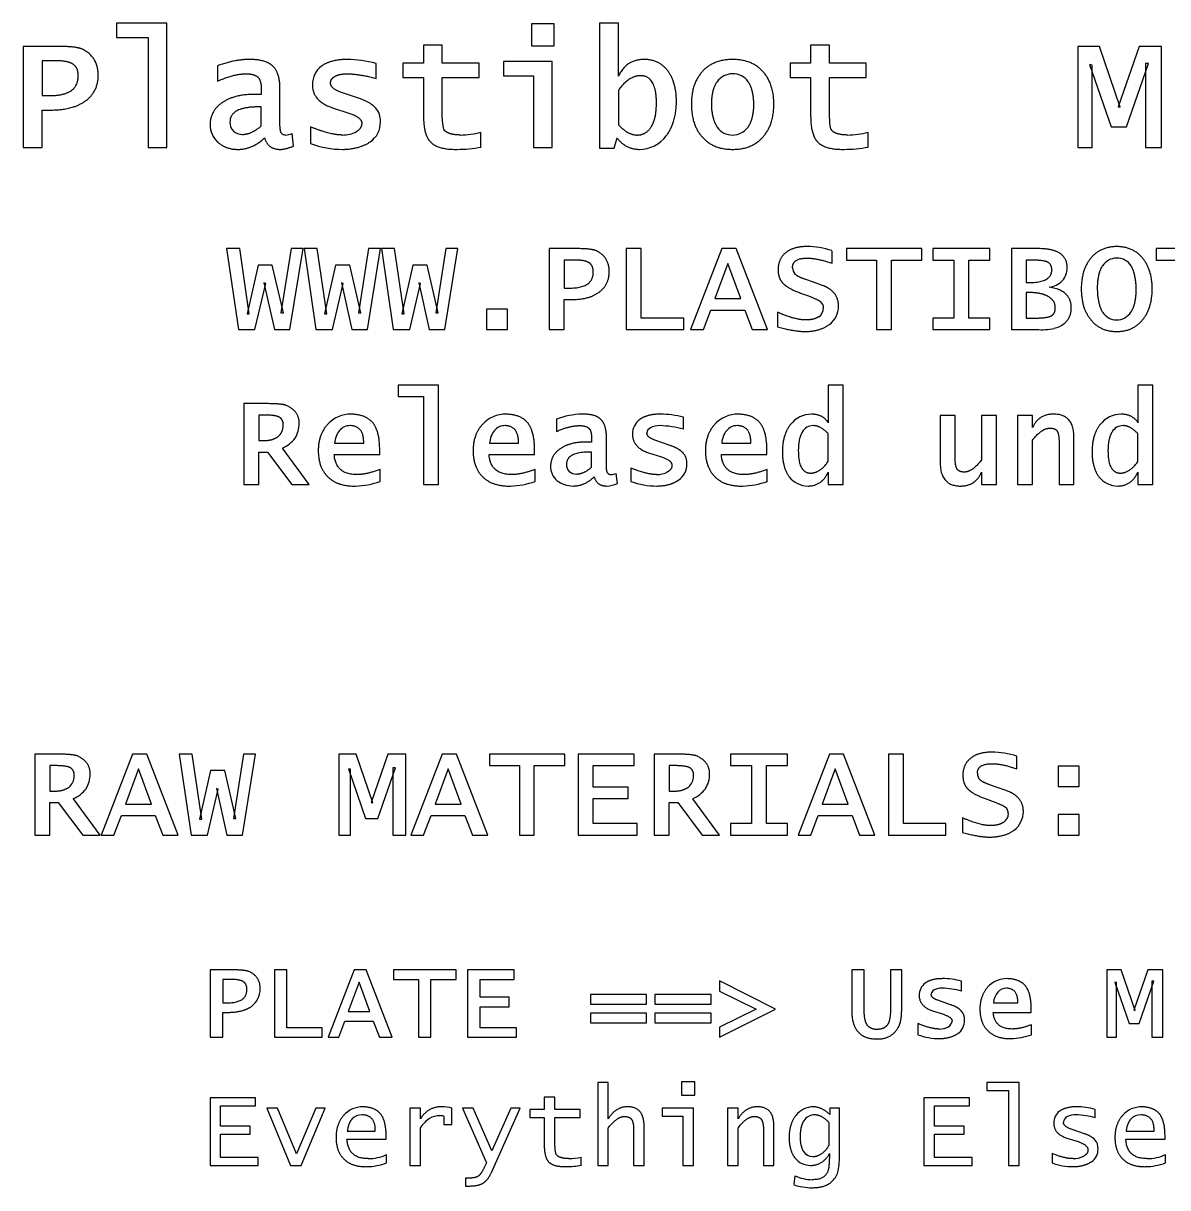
# Model space of a CAD drawing. Extents: x 49 to 1952, y 75 to 1350.
# Drawn here: x 1117 to 1286.7, y 1143.7 to 1316.4 of the extents above; entities that cross this region are included whole.
import ezdxf

# ---------------------------------------------------------------- set-up
doc = ezdxf.new("R2010")
doc.units = 0
doc.header["$MEASUREMENT"] = 0
doc.layers.add('INSTRUCTIONS', color=98, linetype='Continuous')

msp = doc.modelspace()

# ---------------------------------------------------------------- linework, layer by layer
at = {"layer": 'INSTRUCTIONS'}
for p, q in [((1138.3, 1316.43), (1130.8, 1316.43)), ((1130.8, 1316.43), (1130.8, 1314.3)), ((1138.3, 1298), (1138.3, 1316.43)), ((1195.7, 1316.33), (1192.37, 1316.33)), ((1192.37, 1316.33), (1192.37, 1313.09)), ((1195.7, 1313.09), (1195.7, 1316.33)), ((1205.24, 1316.43), (1202.46, 1316.43)), ((1202.46, 1316.43), (1202.46, 1297.91)), ((1205.24, 1308.56), (1205.24, 1316.43)), ((1122.02, 1313), (1117, 1313)), ((1117, 1313), (1117, 1298)), ((1130.8, 1314.3), (1135.52, 1314.3)), ((1135.52, 1314.3), (1135.52, 1298)), ((1179.13, 1313.19), (1176.35, 1313.19)), ((1176.35, 1313.19), (1176.35, 1310.5)), ((1179.13, 1310.5), (1179.13, 1313.19)), ((1192.37, 1313.09), (1195.7, 1313.09)), ((1236.54, 1313.19), (1233.76, 1313.19)), ((1233.76, 1313.19), (1233.76, 1310.5)), ((1236.54, 1310.5), (1236.54, 1313.19)), ((1276.58, 1313), (1273.39, 1313)), ((1273.39, 1313), (1273.39, 1298)), ((1279.68, 1303.98), (1276.58, 1313)), ((1282.48, 1313), (1279.35, 1304.04)), ((1285.8, 1313), (1282.48, 1313)), ((1285.8, 1298), (1285.8, 1313)), ((1121.72, 1310.87), (1119.78, 1310.87)), ((1119.78, 1310.87), (1119.78, 1305.69)), ((1145.8, 1310.13), (1145.8, 1307.84)), ((1169.31, 1308.26), (1169.31, 1310.47)), ((1176.35, 1310.5), (1173.3, 1310.5)), ((1173.3, 1310.5), (1173.3, 1308.37)), ((1184.59, 1310.5), (1179.13, 1310.5)), ((1184.59, 1308.37), (1184.59, 1310.5)), ((1195.43, 1310.78), (1188.2, 1310.78)), ((1188.2, 1310.78), (1188.2, 1308.65)), ((1195.43, 1298), (1195.43, 1310.78)), ((1233.76, 1310.5), (1230.7, 1310.5)), ((1230.7, 1310.5), (1230.7, 1308.37)), ((1242, 1310.5), (1236.54, 1310.5)), ((1242, 1308.37), (1242, 1310.5)), ((1275.52, 1310.21), (1275.13, 1310.3)), ((1275.13, 1310.3), (1278.31, 1301.06)), ((1275.52, 1298), (1275.52, 1310.21)), ((1280.58, 1301.06), (1283.84, 1310.47)), ((1283.84, 1310.47), (1283.39, 1310.47)), ((1283.39, 1310.47), (1283.39, 1298)), ((1173.3, 1308.37), (1176.35, 1308.37)), ((1176.35, 1308.37), (1176.35, 1302.7)), ((1179.13, 1302.33), (1179.13, 1308.37)), ((1179.13, 1308.37), (1184.59, 1308.37)), ((1188.2, 1308.65), (1192.65, 1308.65)), ((1192.65, 1308.65), (1192.65, 1298)), ((1230.7, 1308.37), (1233.76, 1308.37)), ((1233.76, 1308.37), (1233.76, 1302.7)), ((1236.54, 1302.33), (1236.54, 1308.37)), ((1236.54, 1308.37), (1242, 1308.37)), ((1152.28, 1306.75), (1152.28, 1305.87)), ((1155.06, 1301.58), (1155.06, 1306.74)), ((1166.87, 1305.25), (1164.04, 1306.23)), ((1205.24, 1306.48), (1205.24, 1301.38)), ((1119.78, 1305.69), (1120.89, 1305.69)), ((1152.28, 1305.87), (1151.17, 1305.87)), ((1119.78, 1298), (1119.78, 1303.56)), ((1119.78, 1303.56), (1121.14, 1303.56)), ((1152.28, 1304.02), (1151.9, 1304.02)), ((1152.28, 1301.2), (1152.28, 1304.02)), ((1162.86, 1303.89), (1165.26, 1303.11)), ((1279.35, 1304.04), (1279.68, 1303.98)), ((1159.59, 1301.07), (1159.59, 1298.57)), ((1278.31, 1301.06), (1280.58, 1301.06)), ((1157.09, 1298.19), (1156.85, 1300.06)), ((1184.87, 1298.05), (1184.87, 1300.26)), ((1204.61, 1297.91), (1205.06, 1299.44)), ((1242.28, 1298.05), (1242.28, 1300.26)), ((1117, 1298), (1119.78, 1298)), ((1135.52, 1298), (1138.3, 1298)), ((1192.65, 1298), (1195.43, 1298)), ((1202.46, 1297.91), (1204.61, 1297.91)), ((1273.39, 1298), (1275.52, 1298)), ((1283.39, 1298), (1285.8, 1298)), ((1149.09, 1283), (1147.15, 1283)), ((1147.15, 1283), (1148.91, 1271)), ((1150.51, 1273.34), (1149.09, 1283)), ((1156.7, 1283), (1155.2, 1273.45)), ((1156.53, 1271), (1158.48, 1283)), ((1158.48, 1283), (1156.7, 1283)), ((1160.58, 1283), (1158.63, 1283)), ((1158.63, 1283), (1160.39, 1271)), ((1161.99, 1273.34), (1160.58, 1283)), ((1168.18, 1283), (1166.69, 1273.45)), ((1168.02, 1271), (1169.96, 1283)), ((1169.96, 1283), (1168.18, 1283)), ((1172.06, 1283), (1170.11, 1283)), ((1170.11, 1283), (1171.87, 1271)), ((1173.47, 1273.34), (1172.06, 1283)), ((1179.66, 1283), (1178.17, 1273.45)), ((1179.5, 1271), (1181.44, 1283)), ((1181.44, 1283), (1179.66, 1283)), ((1199.01, 1283), (1195, 1283)), ((1195, 1283), (1195, 1271)), ((1208.63, 1283), (1206.41, 1283)), ((1206.41, 1283), (1206.41, 1271)), ((1208.63, 1272.7), (1208.63, 1283)), ((1220.61, 1283), (1215.96, 1271)), ((1222.72, 1283), (1220.61, 1283)), ((1227.37, 1271), (1222.72, 1283)), ((1236.93, 1280.83), (1236.93, 1282.69)), ((1250.26, 1283), (1239.07, 1283)), ((1239.07, 1283), (1239.07, 1281.3)), ((1250.26, 1281.3), (1250.26, 1283)), ((1260.33, 1283), (1251.89, 1283)), ((1251.89, 1283), (1251.89, 1281.3)), ((1260.33, 1281.3), (1260.33, 1283)), ((1267.5, 1283), (1263.52, 1283)), ((1263.52, 1283), (1263.52, 1271)), ((1296.19, 1283), (1285, 1283)), ((1285, 1283), (1285, 1281.3)), ((1151.82, 1280.56), (1150.18, 1273.34)), ((1153.92, 1280.56), (1151.82, 1280.56)), ((1155.57, 1273.45), (1153.92, 1280.56)), ((1163.3, 1280.56), (1161.66, 1273.34)), ((1165.41, 1280.56), (1163.3, 1280.56)), ((1167.06, 1273.45), (1165.41, 1280.56)), ((1174.78, 1280.56), (1173.14, 1273.34)), ((1176.89, 1280.56), (1174.78, 1280.56)), ((1178.54, 1273.45), (1176.89, 1280.56)), ((1198.78, 1281.3), (1197.22, 1281.3)), ((1197.22, 1281.3), (1197.22, 1277.15)), ((1221.49, 1280.81), (1219.55, 1275.59)), ((1223.4, 1275.59), (1221.49, 1280.81)), ((1239.07, 1281.3), (1243.52, 1281.3)), ((1243.52, 1281.3), (1243.52, 1271)), ((1245.74, 1271), (1245.74, 1281.3)), ((1245.74, 1281.3), (1250.26, 1281.3)), ((1251.89, 1281.3), (1255, 1281.3)), ((1255, 1281.3), (1255, 1272.7)), ((1257.22, 1272.7), (1257.22, 1281.3)), ((1257.22, 1281.3), (1260.33, 1281.3)), ((1266.35, 1281.3), (1265.74, 1281.3)), ((1265.74, 1281.3), (1265.74, 1277.96)), ((1285, 1281.3), (1289.44, 1281.3)), ((1234.16, 1278.01), (1233.03, 1278.41)), ((1151.34, 1271), (1152.96, 1277.83)), ((1152.96, 1277.83), (1152.69, 1277.92)), ((1152.69, 1277.92), (1154.23, 1271)), ((1162.83, 1271), (1164.44, 1277.83)), ((1164.44, 1277.83), (1164.17, 1277.92)), ((1164.17, 1277.92), (1165.71, 1271)), ((1174.31, 1271), (1175.92, 1277.83)), ((1175.92, 1277.83), (1175.65, 1277.92)), ((1175.65, 1277.92), (1177.19, 1271)), ((1197.22, 1277.15), (1198.11, 1277.15)), ((1235.36, 1277.59), (1234.16, 1278.01)), ((1265.74, 1277.96), (1266.14, 1277.96)), ((1197.22, 1271), (1197.22, 1275.44)), ((1197.22, 1275.44), (1198.31, 1275.44)), ((1219.55, 1275.59), (1223.4, 1275.59)), ((1232.23, 1276.41), (1233.42, 1275.98)), ((1266.17, 1276.48), (1265.74, 1276.48)), ((1265.74, 1276.48), (1265.74, 1272.7)), ((1150.18, 1273.34), (1150.51, 1273.34)), ((1155.2, 1273.45), (1155.57, 1273.45)), ((1161.66, 1273.34), (1161.99, 1273.34)), ((1166.69, 1273.45), (1167.06, 1273.45)), ((1173.14, 1273.34), (1173.47, 1273.34)), ((1178.17, 1273.45), (1178.54, 1273.45)), ((1188.78, 1274.04), (1185.67, 1274.04)), ((1185.67, 1274.04), (1185.67, 1271)), ((1188.78, 1271), (1188.78, 1274.04)), ((1217.85, 1271), (1218.97, 1273.89)), ((1218.97, 1273.89), (1223.98, 1273.89)), ((1223.98, 1273.89), (1225.08, 1271)), ((1228.85, 1273.55), (1228.85, 1271.39)), ((1214.93, 1272.7), (1208.63, 1272.7)), ((1214.93, 1271), (1214.93, 1272.7)), ((1255, 1272.7), (1251.89, 1272.7)), ((1251.89, 1272.7), (1251.89, 1271)), ((1260.33, 1272.7), (1257.22, 1272.7)), ((1260.33, 1271), (1260.33, 1272.7)), ((1265.74, 1272.7), (1267.14, 1272.7)), ((1148.91, 1271), (1151.34, 1271)), ((1154.23, 1271), (1156.53, 1271)), ((1160.39, 1271), (1162.83, 1271)), ((1165.71, 1271), (1168.02, 1271)), ((1171.87, 1271), (1174.31, 1271)), ((1177.19, 1271), (1179.5, 1271)), ((1185.67, 1271), (1188.78, 1271)), ((1195, 1271), (1197.22, 1271)), ((1206.41, 1271), (1214.93, 1271)), ((1215.96, 1271), (1217.85, 1271)), ((1225.08, 1271), (1227.37, 1271)), ((1243.52, 1271), (1245.74, 1271)), ((1251.89, 1271), (1260.33, 1271)), ((1263.52, 1271), (1267.27, 1271)), ((1178.59, 1262.74), (1172.59, 1262.74)), ((1172.59, 1262.74), (1172.59, 1261.04)), ((1178.59, 1248), (1178.59, 1262.74)), ((1238.59, 1262.74), (1236.37, 1262.74)), ((1236.37, 1262.74), (1236.37, 1257.17)), ((1238.59, 1248), (1238.59, 1262.74)), ((1284.52, 1262.74), (1282.3, 1262.74)), ((1282.3, 1262.74), (1282.3, 1257.17)), ((1284.52, 1248), (1284.52, 1262.74)), ((1172.59, 1261.04), (1176.37, 1261.04)), ((1176.37, 1261.04), (1176.37, 1248)), ((1153.19, 1260), (1149.7, 1260)), ((1149.7, 1260), (1149.7, 1248)), ((1152.8, 1258.3), (1151.93, 1258.3)), ((1151.93, 1258.3), (1151.93, 1254.52)), ((1196.07, 1257.71), (1196.07, 1255.87)), ((1214.89, 1256.2), (1214.89, 1257.98)), ((1255.19, 1258.22), (1252.96, 1258.22)), ((1252.96, 1258.22), (1252.96, 1251.34)), ((1255.19, 1251.83), (1255.19, 1258.22)), ((1261.33, 1258.22), (1259.11, 1258.22)), ((1259.11, 1258.22), (1259.11, 1251.67)), ((1261.33, 1248), (1261.33, 1258.22)), ((1266.67, 1258.22), (1264.44, 1258.22)), ((1264.44, 1258.22), (1264.44, 1248)), ((1266.67, 1256.45), (1266.67, 1258.22)), ((1151.93, 1254.52), (1152.65, 1254.52)), ((1163.17, 1254.15), (1167.48, 1254.15)), ((1167.48, 1254.15), (1167.48, 1254.26)), ((1186.13, 1254.15), (1190.44, 1254.15)), ((1190.44, 1254.15), (1190.44, 1254.26)), ((1201.26, 1254.3), (1200.37, 1254.3)), ((1201.26, 1255), (1201.26, 1254.3)), ((1203.48, 1250.86), (1203.48, 1254.99)), ((1212.94, 1253.8), (1210.67, 1254.59)), ((1220.57, 1254.15), (1224.89, 1254.15)), ((1224.89, 1254.15), (1224.89, 1254.26)), ((1236.37, 1251.45), (1236.37, 1255.53)), ((1266.67, 1248), (1266.67, 1254.59)), ((1270.59, 1254.47), (1270.59, 1248)), ((1272.81, 1248), (1272.81, 1254.97)), ((1282.3, 1251.45), (1282.3, 1255.53)), ((1151.93, 1248), (1151.93, 1252.81)), ((1151.93, 1252.81), (1153.19, 1252.81)), ((1153.19, 1252.81), (1156.84, 1248)), ((1159.41, 1248), (1155.42, 1253.4)), ((1163.11, 1252.44), (1169.85, 1252.44)), ((1169.85, 1252.44), (1169.85, 1253.24)), ((1186.07, 1252.44), (1192.81, 1252.44)), ((1192.81, 1252.44), (1192.81, 1253.24)), ((1201.26, 1252.81), (1200.95, 1252.81)), ((1201.26, 1250.56), (1201.26, 1252.81)), ((1209.73, 1252.71), (1211.64, 1252.09)), ((1220.52, 1252.44), (1227.26, 1252.44)), ((1227.26, 1252.44), (1227.26, 1253.24)), ((1169.93, 1248.45), (1169.93, 1250.25)), ((1192.89, 1248.45), (1192.89, 1250.25)), ((1205.11, 1248.15), (1204.92, 1249.65)), ((1207.11, 1250.45), (1207.11, 1248.46)), ((1227.33, 1248.45), (1227.33, 1250.25)), ((1236.37, 1249.85), (1236.37, 1248)), ((1259.11, 1249.86), (1259.11, 1248)), ((1282.3, 1249.85), (1282.3, 1248)), ((1149.7, 1248), (1151.93, 1248)), ((1156.84, 1248), (1159.41, 1248)), ((1176.37, 1248), (1178.59, 1248)), ((1236.37, 1248), (1238.59, 1248)), ((1259.11, 1248), (1261.33, 1248)), ((1264.44, 1248), (1266.67, 1248)), ((1270.59, 1248), (1272.81, 1248)), ((1282.3, 1248), (1284.52, 1248)), ((1122.19, 1208), (1118.7, 1208)), ((1118.7, 1208), (1118.7, 1196)), ((1133.2, 1208), (1128.56, 1196)), ((1135.32, 1208), (1133.2, 1208)), ((1139.96, 1196), (1135.32, 1208)), ((1142.06, 1208), (1140.11, 1208)), ((1140.11, 1208), (1141.87, 1196)), ((1143.47, 1198.34), (1142.06, 1208)), ((1149.66, 1208), (1148.17, 1198.45)), ((1149.5, 1196), (1151.44, 1208)), ((1151.44, 1208), (1149.66, 1208)), ((1166.37, 1208), (1163.81, 1208)), ((1163.81, 1208), (1163.81, 1196)), ((1168.85, 1200.78), (1166.37, 1208)), ((1171.08, 1208), (1168.58, 1200.83)), ((1173.74, 1208), (1171.08, 1208)), ((1173.74, 1196), (1173.74, 1208)), ((1179.13, 1208), (1174.48, 1196)), ((1181.24, 1208), (1179.13, 1208)), ((1185.89, 1196), (1181.24, 1208)), ((1197.3, 1208), (1186.11, 1208)), ((1186.11, 1208), (1186.11, 1206.3)), ((1197.3, 1206.3), (1197.3, 1208)), ((1207.59, 1208), (1199.3, 1208)), ((1199.3, 1208), (1199.3, 1196)), ((1207.59, 1206.3), (1207.59, 1208)), ((1214.04, 1208), (1210.56, 1208)), ((1210.56, 1208), (1210.56, 1196)), ((1230.33, 1208), (1221.89, 1208)), ((1221.89, 1208), (1221.89, 1206.3)), ((1230.33, 1206.3), (1230.33, 1208)), ((1236.53, 1208), (1231.89, 1196)), ((1238.65, 1208), (1236.53, 1208)), ((1243.3, 1196), (1238.65, 1208)), ((1247.52, 1208), (1245.3, 1208)), ((1245.3, 1208), (1245.3, 1196)), ((1247.52, 1197.7), (1247.52, 1208)), ((1264.33, 1205.83), (1264.33, 1207.69)), ((1121.8, 1206.3), (1120.93, 1206.3)), ((1120.93, 1206.3), (1120.93, 1202.52)), ((1134.08, 1205.81), (1132.14, 1200.59)), ((1135.99, 1200.59), (1134.08, 1205.81)), ((1165.52, 1205.77), (1165.21, 1205.84)), ((1165.21, 1205.84), (1167.75, 1198.44)), ((1165.52, 1196), (1165.52, 1205.77)), ((1169.57, 1198.44), (1172.17, 1205.98)), ((1172.17, 1205.98), (1171.81, 1205.98)), ((1171.81, 1205.98), (1171.81, 1196)), ((1180.01, 1205.81), (1178.07, 1200.59)), ((1181.92, 1200.59), (1180.01, 1205.81)), ((1186.11, 1206.3), (1190.56, 1206.3)), ((1190.56, 1206.3), (1190.56, 1196)), ((1192.78, 1196), (1192.78, 1206.3)), ((1192.78, 1206.3), (1197.3, 1206.3)), ((1201.52, 1203.11), (1201.52, 1206.3)), ((1201.52, 1206.3), (1207.59, 1206.3)), ((1213.65, 1206.3), (1212.78, 1206.3)), ((1212.78, 1206.3), (1212.78, 1202.52)), ((1221.89, 1206.3), (1225, 1206.3)), ((1225, 1206.3), (1225, 1197.7)), ((1227.22, 1197.7), (1227.22, 1206.3)), ((1227.22, 1206.3), (1230.33, 1206.3)), ((1237.41, 1205.81), (1235.48, 1200.59)), ((1239.33, 1200.59), (1237.41, 1205.81)), ((1273.59, 1206.22), (1270.48, 1206.22)), ((1270.48, 1206.22), (1270.48, 1203.19)), ((1273.59, 1203.19), (1273.59, 1206.22)), ((1144.78, 1205.56), (1143.14, 1198.34)), ((1146.89, 1205.56), (1144.78, 1205.56)), ((1148.54, 1198.45), (1146.89, 1205.56)), ((1120.93, 1202.52), (1121.65, 1202.52)), ((1144.31, 1196), (1145.92, 1202.83)), ((1145.92, 1202.83), (1145.65, 1202.92)), ((1145.65, 1202.92), (1147.19, 1196)), ((1206.7, 1203.11), (1201.52, 1203.11)), ((1206.7, 1201.41), (1206.7, 1203.11)), ((1212.78, 1202.52), (1213.5, 1202.52)), ((1261.57, 1203.01), (1260.44, 1203.41)), ((1262.76, 1202.59), (1261.57, 1203.01)), ((1270.48, 1203.19), (1273.59, 1203.19)), ((1120.93, 1196), (1120.93, 1200.81)), ((1120.93, 1200.81), (1122.19, 1200.81)), ((1122.19, 1200.81), (1125.84, 1196)), ((1128.41, 1196), (1124.42, 1201.4)), ((1132.14, 1200.59), (1135.99, 1200.59)), ((1168.58, 1200.83), (1168.85, 1200.78)), ((1178.07, 1200.59), (1181.92, 1200.59)), ((1201.52, 1197.7), (1201.52, 1201.41)), ((1201.52, 1201.41), (1206.7, 1201.41)), ((1212.78, 1196), (1212.78, 1200.81)), ((1212.78, 1200.81), (1214.05, 1200.81)), ((1214.05, 1200.81), (1217.69, 1196)), ((1220.26, 1196), (1216.27, 1201.4)), ((1235.48, 1200.59), (1239.33, 1200.59)), ((1259.64, 1201.41), (1260.83, 1200.98)), ((1130.44, 1196), (1131.56, 1198.89)), ((1131.56, 1198.89), (1136.57, 1198.89)), ((1136.57, 1198.89), (1137.68, 1196)), ((1176.37, 1196), (1177.48, 1198.89)), ((1177.48, 1198.89), (1182.5, 1198.89)), ((1182.5, 1198.89), (1183.6, 1196)), ((1233.78, 1196), (1234.89, 1198.89)), ((1234.89, 1198.89), (1239.91, 1198.89)), ((1239.91, 1198.89), (1241.01, 1196)), ((1273.59, 1199.04), (1270.48, 1199.04)), ((1270.48, 1199.04), (1270.48, 1196)), ((1273.59, 1196), (1273.59, 1199.04)), ((1143.14, 1198.34), (1143.47, 1198.34)), ((1148.17, 1198.45), (1148.54, 1198.45)), ((1167.75, 1198.44), (1169.57, 1198.44)), ((1208.04, 1197.7), (1201.52, 1197.7)), ((1208.04, 1196), (1208.04, 1197.7)), ((1225, 1197.7), (1221.89, 1197.7)), ((1221.89, 1197.7), (1221.89, 1196)), ((1230.33, 1197.7), (1227.22, 1197.7)), ((1230.33, 1196), (1230.33, 1197.7)), ((1253.81, 1197.7), (1247.52, 1197.7)), ((1253.81, 1196), (1253.81, 1197.7)), ((1256.26, 1198.55), (1256.26, 1196.39)), ((1118.7, 1196), (1120.93, 1196)), ((1125.84, 1196), (1128.41, 1196)), ((1128.56, 1196), (1130.44, 1196)), ((1137.68, 1196), (1139.96, 1196)), ((1141.87, 1196), (1144.31, 1196)), ((1147.19, 1196), (1149.5, 1196)), ((1163.81, 1196), (1165.52, 1196)), ((1171.81, 1196), (1173.74, 1196)), ((1174.48, 1196), (1176.37, 1196)), ((1183.6, 1196), (1185.89, 1196)), ((1190.56, 1196), (1192.78, 1196)), ((1199.3, 1196), (1208.04, 1196)), ((1210.56, 1196), (1212.78, 1196)), ((1217.69, 1196), (1220.26, 1196)), ((1221.89, 1196), (1230.33, 1196)), ((1231.89, 1196), (1233.78, 1196)), ((1241.01, 1196), (1243.3, 1196)), ((1245.3, 1196), (1253.81, 1196)), ((1270.48, 1196), (1273.59, 1196)), ((1148.07, 1176), (1144.73, 1176)), ((1144.73, 1176), (1144.73, 1166)), ((1156.09, 1176), (1154.23, 1176)), ((1154.23, 1176), (1154.23, 1166)), ((1156.09, 1167.42), (1156.09, 1176)), ((1166.07, 1176), (1162.2, 1166)), ((1167.83, 1176), (1166.07, 1176)), ((1171.7, 1166), (1167.83, 1176)), ((1181.21, 1176), (1171.89, 1176)), ((1171.89, 1176), (1171.89, 1174.58)), ((1181.21, 1174.58), (1181.21, 1176)), ((1189.79, 1176), (1182.88, 1176)), ((1182.88, 1176), (1182.88, 1166)), ((1189.79, 1174.58), (1189.79, 1176)), ((1239.85, 1176), (1239.85, 1170.01)), ((1241.7, 1176), (1239.85, 1176)), ((1241.7, 1169.98), (1241.7, 1176)), ((1247.26, 1176), (1245.59, 1176)), ((1245.59, 1176), (1245.59, 1170.02)), ((1247.26, 1170.24), (1247.26, 1176)), ((1279.82, 1176), (1277.69, 1176)), ((1277.69, 1176), (1277.69, 1166)), ((1281.89, 1169.98), (1279.82, 1176)), ((1283.75, 1176), (1281.67, 1170.02)), ((1285.96, 1176), (1283.75, 1176)), ((1285.96, 1166), (1285.96, 1176)), ((1147.88, 1174.58), (1146.58, 1174.58)), ((1146.58, 1174.58), (1146.58, 1171.12)), ((1166.8, 1174.17), (1165.19, 1169.83)), ((1168.4, 1169.83), (1166.8, 1174.17)), ((1171.89, 1174.58), (1175.59, 1174.58)), ((1175.59, 1174.58), (1175.59, 1166)), ((1177.44, 1166), (1177.44, 1174.58)), ((1177.44, 1174.58), (1181.21, 1174.58)), ((1184.73, 1171.93), (1184.73, 1174.58)), ((1184.73, 1174.58), (1189.79, 1174.58)), ((1220.22, 1174.4), (1220.22, 1172.86)), ((1228.56, 1170.16), (1220.22, 1174.4)), ((1256.15, 1172.84), (1256.15, 1174.31)), ((1279.11, 1174.14), (1278.85, 1174.2)), ((1278.85, 1174.2), (1280.97, 1168.04)), ((1279.11, 1166), (1279.11, 1174.14)), ((1282.48, 1168.04), (1284.66, 1174.32)), ((1284.66, 1174.32), (1284.36, 1174.32)), ((1284.36, 1174.32), (1284.36, 1166)), ((1189.05, 1171.93), (1184.73, 1171.93)), ((1189.05, 1170.51), (1189.05, 1171.93)), ((1209.42, 1172.36), (1201.09, 1172.36)), ((1201.09, 1172.36), (1201.09, 1170.94)), ((1209.42, 1170.94), (1209.42, 1172.36)), ((1218.99, 1172.36), (1210.65, 1172.36)), ((1210.65, 1172.36), (1210.65, 1170.94)), ((1218.99, 1170.94), (1218.99, 1172.36)), ((1220.22, 1172.86), (1225.7, 1170.16)), ((1254.52, 1170.83), (1252.63, 1171.49)), ((1264.48, 1171.12), (1264.48, 1171.22)), ((1146.58, 1171.12), (1147.32, 1171.12)), ((1146.58, 1166), (1146.58, 1169.7)), ((1146.58, 1169.7), (1147.49, 1169.7)), ((1165.19, 1169.83), (1168.4, 1169.83)), ((1184.73, 1167.42), (1184.73, 1170.51)), ((1184.73, 1170.51), (1189.05, 1170.51)), ((1201.09, 1170.94), (1209.42, 1170.94)), ((1209.42, 1169.58), (1201.09, 1169.58)), ((1201.09, 1169.58), (1201.09, 1168.16)), ((1209.42, 1168.16), (1209.42, 1169.58)), ((1210.65, 1170.94), (1218.99, 1170.94)), ((1218.99, 1169.58), (1210.65, 1169.58)), ((1210.65, 1169.58), (1210.65, 1168.16)), ((1218.99, 1168.16), (1218.99, 1169.58)), ((1225.7, 1170.16), (1220.22, 1167.48)), ((1220.22, 1166), (1228.56, 1170.16)), ((1251.85, 1169.93), (1253.44, 1169.41)), ((1260.84, 1169.7), (1266.46, 1169.7)), ((1260.88, 1171.12), (1264.48, 1171.12)), ((1266.46, 1169.7), (1266.46, 1170.37)), ((1281.67, 1170.02), (1281.89, 1169.98)), ((1163.77, 1166), (1164.7, 1168.41)), ((1164.7, 1168.41), (1168.88, 1168.41)), ((1168.88, 1168.41), (1169.8, 1166)), ((1201.09, 1168.16), (1209.42, 1168.16)), ((1210.65, 1168.16), (1218.99, 1168.16)), ((1249.67, 1168.04), (1249.67, 1166.38)), ((1266.52, 1166.38), (1266.52, 1167.87)), ((1280.97, 1168.04), (1282.48, 1168.04)), ((1144.73, 1166), (1146.58, 1166)), ((1154.23, 1166), (1161.33, 1166)), ((1161.33, 1167.42), (1156.09, 1167.42)), ((1161.33, 1166), (1161.33, 1167.42)), ((1162.2, 1166), (1163.77, 1166)), ((1169.8, 1166), (1171.7, 1166)), ((1175.59, 1166), (1177.44, 1166)), ((1182.88, 1166), (1190.16, 1166)), ((1190.16, 1167.42), (1184.73, 1167.42)), ((1190.16, 1166), (1190.16, 1167.42)), ((1220.22, 1167.48), (1220.22, 1166)), ((1277.69, 1166), (1279.11, 1166)), ((1284.36, 1166), (1285.96, 1166)), ((1203.75, 1159.31), (1202.19, 1159.31)), ((1202.19, 1159.31), (1202.19, 1147)), ((1203.75, 1155.49), (1203.75, 1159.31)), ((1216.56, 1159.38), (1214.62, 1159.38)), ((1214.62, 1159.38), (1214.62, 1157.44)), ((1216.56, 1157.44), (1216.56, 1159.38)), ((1264.69, 1159.31), (1259.88, 1159.31)), ((1259.88, 1159.31), (1259.88, 1158.12)), ((1264.69, 1147), (1264.69, 1159.31)), ((1214.62, 1157.44), (1216.56, 1157.44)), ((1259.88, 1158.12), (1263.12, 1158.12)), ((1263.12, 1158.12), (1263.12, 1147)), ((1151.44, 1157), (1144.69, 1157)), ((1144.69, 1157), (1144.69, 1147)), ((1146.25, 1152.81), (1146.25, 1155.81)), ((1146.25, 1155.81), (1151.44, 1155.81)), ((1151.44, 1155.81), (1151.44, 1157)), ((1195.81, 1157.12), (1194.25, 1157.12)), ((1194.25, 1157.12), (1194.25, 1155.31)), ((1195.81, 1155.31), (1195.81, 1157.12)), ((1257.31, 1157), (1250.56, 1157)), ((1250.56, 1157), (1250.56, 1147)), ((1252.12, 1152.81), (1252.12, 1155.81)), ((1252.12, 1155.81), (1257.31, 1155.81)), ((1257.31, 1155.81), (1257.31, 1157)), ((1154.69, 1155.5), (1153.12, 1155.5)), ((1153.12, 1155.5), (1156.62, 1147)), ((1157.52, 1148.69), (1154.69, 1155.5)), ((1160.4, 1155.5), (1157.52, 1148.69)), ((1158.19, 1147), (1161.75, 1155.5)), ((1161.75, 1155.5), (1160.4, 1155.5)), ((1175.88, 1155.5), (1174.31, 1155.5)), ((1174.31, 1155.5), (1174.31, 1147)), ((1175.88, 1153.91), (1175.88, 1155.5)), ((1179.38, 1154.29), (1179.38, 1153.06)), ((1180.56, 1153.06), (1180.56, 1155.49)), ((1183.7, 1155.5), (1182.12, 1155.5)), ((1182.12, 1155.5), (1185.69, 1147.4)), ((1186.5, 1149.14), (1183.7, 1155.5)), ((1186.41, 1145.94), (1190.69, 1155.5)), ((1189.3, 1155.5), (1186.5, 1149.14)), ((1190.69, 1155.5), (1189.3, 1155.5)), ((1194.25, 1155.31), (1192.12, 1155.31)), ((1192.12, 1155.31), (1192.12, 1154.12)), ((1192.12, 1154.12), (1194.25, 1154.12)), ((1194.25, 1154.12), (1194.25, 1150.04)), ((1199.56, 1155.31), (1195.81, 1155.31)), ((1195.81, 1149.81), (1195.81, 1154.12)), ((1195.81, 1154.12), (1199.56, 1154.12)), ((1199.56, 1154.12), (1199.56, 1155.31)), ((1203.75, 1153.91), (1203.75, 1155.49)), ((1216.38, 1155.5), (1211.75, 1155.5)), ((1211.75, 1155.5), (1211.75, 1154.31)), ((1211.75, 1154.31), (1214.81, 1154.31)), ((1214.81, 1154.31), (1214.81, 1147)), ((1216.38, 1147), (1216.38, 1155.5)), ((1223, 1155.5), (1221.44, 1155.5)), ((1221.44, 1155.5), (1221.44, 1147)), ((1223, 1153.91), (1223, 1155.5)), ((1238.06, 1155.5), (1236.62, 1155.5)), ((1236.62, 1155.5), (1236.62, 1154.53)), ((1238.06, 1148.68), (1238.06, 1155.5)), ((1275.94, 1154.04), (1275.94, 1155.31)), ((1150.62, 1152.81), (1146.25, 1152.81)), ((1150.62, 1151.62), (1150.62, 1152.81)), ((1169.19, 1152.06), (1169.19, 1152.27)), ((1175.88, 1147), (1175.88, 1152.54)), ((1179.38, 1153.06), (1180.56, 1153.06)), ((1203.75, 1147), (1203.75, 1152.56)), ((1207.5, 1152.41), (1207.5, 1147)), ((1209.06, 1147), (1209.06, 1152.82)), ((1223, 1147), (1223, 1152.56)), ((1226.75, 1152.41), (1226.75, 1147)), ((1228.31, 1147), (1228.31, 1152.82)), ((1236.5, 1149.98), (1236.5, 1153.33)), ((1256.5, 1152.81), (1252.12, 1152.81)), ((1256.5, 1151.62), (1256.5, 1152.81)), ((1274.37, 1151.69), (1272.41, 1152.37)), ((1284.69, 1152.06), (1284.69, 1152.27)), ((1146.25, 1148.19), (1146.25, 1151.62)), ((1146.25, 1151.62), (1150.62, 1151.62)), ((1165, 1150.88), (1170.81, 1150.88)), ((1165.05, 1152.06), (1169.19, 1152.06)), ((1170.81, 1150.88), (1170.81, 1151.37)), ((1252.12, 1148.19), (1252.12, 1151.62)), ((1252.12, 1151.62), (1256.5, 1151.62)), ((1271.75, 1151.06), (1273.41, 1150.52)), ((1280.5, 1150.88), (1286.31, 1150.88)), ((1280.55, 1152.06), (1284.69, 1152.06)), ((1286.31, 1150.88), (1286.31, 1151.37)), ((1236.56, 1148.76), (1236.48, 1147.23)), ((1269.56, 1148.77), (1269.56, 1147.37)), ((1144.69, 1147), (1151.81, 1147)), ((1151.81, 1148.19), (1146.25, 1148.19)), ((1151.81, 1147), (1151.81, 1148.19)), ((1156.62, 1147), (1158.19, 1147)), ((1170.88, 1147.36), (1170.88, 1148.59)), ((1174.31, 1147), (1175.88, 1147)), ((1185.69, 1147.4), (1185.31, 1146.6)), ((1199.75, 1147.02), (1199.75, 1148.22)), ((1202.19, 1147), (1203.75, 1147)), ((1207.5, 1147), (1209.06, 1147)), ((1214.81, 1147), (1216.38, 1147)), ((1221.44, 1147), (1223, 1147)), ((1226.75, 1147), (1228.31, 1147)), ((1250.56, 1147), (1257.69, 1147)), ((1257.69, 1148.19), (1252.12, 1148.19)), ((1257.69, 1147), (1257.69, 1148.19)), ((1263.12, 1147), (1264.69, 1147)), ((1286.38, 1147.36), (1286.38, 1148.59)), ((1231.42, 1145.46), (1231.25, 1144.14)), ((1183.19, 1145.12), (1182.56, 1145.12)), ((1182.56, 1145.12), (1182.56, 1143.94)), ((1182.56, 1143.94), (1183.22, 1143.94))]:
    msp.add_line(p, q, dxfattribs=at)
for centre, radius, start, end in [((1163.29, 1307.35), 3.42, 127.2726, 180), ((1165, 1294.89), 16.17, 74.5263, 90), ((1222.15, 1306.12), 2.8, 89.3276, 144.2611), ((1222.27, 1306.24), 2.69, 34.3902, 91.8634), ((1167.13, 1301.97), 2.84, 356.9759, 41.9359), ((1148.18, 1301.38), 3.49, 179.4896, 228.5543), ((1149.24, 1301.61), 1.6, 174.04, 227.5509), ((1166.46, 1301.72), 3.5, 304.2377, 1.5845), ((1187.58, 1302.33), 8.45, 180, 189.6099), ((1180.31, 1301.27), 1.12, 198.343, 236.9446), ((1222.12, 1302.54), 2.69, 213.9957, 271.4824), ((1222.16, 1302.7), 2.85, 270.4156, 324.2645), ((1244.99, 1302.33), 8.45, 180, 189.6099), ((1237.72, 1301.27), 1.12, 198.343, 236.9446), ((1149.49, 1302.02), 2.08, 230.0488, 270), ((1155.82, 1300.52), 0.669, 210.6224, 277.4546), ((1155.52, 1303.85), 4.02, 275.497, 289.281), ((1164.34, 1304.32), 4.47, 270, 297.3292), ((1181.81, 1311.51), 11.66, 270, 285.2283), ((1208.33, 1302.76), 5.04, 270.3566, 322.7319), ((1239.21, 1311.51), 11.66, 270, 285.2283), ((1164.39, 1311.67), 13.95, 249.8678, 270), ((1181.17, 1318.46), 20.74, 270.4896, 280.2891), ((1238.57, 1318.46), 20.74, 270.4896, 280.2891), ((1233.19, 1271.44), 11.86, 71.6519, 90), ((1232.48, 1280.17), 1.41, 180, 224.6154), ((1268.99, 1280.15), 2.83, 317.0035, 0), ((1279.16, 1279.04), 2.55, 90.271, 147.0393), ((1279.21, 1279.19), 2.41, 31.0007, 91.6609), ((1268.8, 1280.39), 3.13, 276.351, 316.0825), ((1234.54, 1274.24), 1.13, 357.9991, 50.3714), ((1234.05, 1274.23), 1.62, 303.7966, 358.7414), ((1234.42, 1274.48), 3.47, 307.4979, 0), ((1279.2, 1275), 2.59, 213.028, 268.7911), ((1279.08, 1275.01), 2.6, 271.2935, 326.9032), ((1269.08, 1274.71), 3.62, 282.7452, 309.1851), ((1267.95, 1280.32), 9.35, 265.7864, 281.8923), ((1165.54, 1253.85), 4.59, 88.7873, 138.2848), ((1188.5, 1253.85), 4.59, 88.7873, 138.2848), ((1200.1, 1247.13), 11.31, 91.2613, 110.8379), ((1210.07, 1255.48), 2.74, 127.2726, 180), ((1211.44, 1245.51), 12.93, 74.5263, 90), ((1222.94, 1253.85), 4.59, 88.7873, 138.2848), ((1233.89, 1254.5), 3.94, 89.7407, 142.9613), ((1279.81, 1254.5), 3.94, 89.7407, 142.9613), ((1153.45, 1256.75), 2.11, 309.0796, 0), ((1153.82, 1257.04), 4.1, 328.3085, 360), ((1166.48, 1253.94), 3.32, 141.1136, 176.3547), ((1165.4, 1254.81), 1.93, 87.6638, 141.1136), ((1189.45, 1253.94), 3.32, 141.1136, 176.3547), ((1188.36, 1254.81), 1.93, 87.6638, 141.1136), ((1210.43, 1255.59), 0.947, 117.5041, 176.6889), ((1211.33, 1253.67), 3.07, 88.391, 115.9441), ((1211.03, 1242.69), 14.05, 74.0449, 88.391), ((1223.89, 1253.94), 3.32, 141.1136, 176.3547), ((1222.81, 1254.81), 1.93, 87.6638, 141.1136), ((1234.13, 1254.9), 1.84, 89.1298, 151.1266), ((1280.06, 1254.9), 1.84, 89.1298, 151.1266), ((1153.49, 1257.82), 4.82, 293.5609, 322.4766), ((1213.14, 1251.18), 2.27, 356.9759, 41.9359), ((1197.89, 1250.67), 2.71, 178.6574, 229.3865), ((1198.83, 1250.89), 1.28, 174.04, 227.5509), ((1212.61, 1250.98), 2.8, 304.2377, 1.5845), ((1199.03, 1251.22), 1.66, 230.0488, 270), ((1204.09, 1250.01), 0.535, 210.6224, 277.4546), ((1203.86, 1252.68), 3.21, 275.497, 289.281), ((1210.91, 1253.05), 3.57, 270, 297.3292), ((1233.37, 1251.32), 3.54, 217.8603, 270), ((1279.3, 1251.32), 3.54, 217.8603, 270), ((1165.96, 1259.72), 11.94, 271.4837, 289.394), ((1188.92, 1259.72), 11.94, 271.4837, 289.394), ((1198.52, 1251.61), 3.83, 231.4632, 270), ((1203.07, 1253.26), 5.5, 274.9074, 291.8131), ((1210.95, 1258.94), 11.16, 249.8678, 270), ((1223.37, 1259.72), 11.94, 271.4837, 289.394), ((1260.6, 1196.44), 11.86, 71.6519, 90), ((1122.45, 1204.75), 2.11, 309.0796, 0), ((1122.82, 1205.04), 4.1, 328.3085, 0), ((1214.3, 1204.75), 2.11, 309.0796, 0), ((1214.68, 1205.04), 4.1, 328.3085, 360), ((1259.89, 1205.17), 1.41, 180, 224.6154), ((1122.49, 1205.82), 4.82, 293.5609, 322.4766), ((1214.34, 1205.82), 4.82, 293.5609, 322.4766), ((1261.46, 1199.23), 1.62, 303.7966, 358.7414), ((1261.94, 1199.24), 1.13, 357.9991, 50.3714), ((1261.83, 1199.48), 3.47, 307.4979, 0), ((1253.27, 1163.93), 10.78, 74.5263, 90), ((1262.86, 1170.88), 3.83, 88.7873, 138.2848), ((1148.96, 1173.14), 3.17, 307.2823, 0), ((1252.13, 1172.24), 2.28, 127.2726, 180), ((1252.43, 1172.33), 0.789, 117.5041, 176.6889), ((1253.19, 1170.72), 2.56, 88.391, 115.9441), ((1252.93, 1161.58), 11.71, 74.0449, 88.391), ((1262.75, 1171.68), 1.61, 87.6638, 141.1136), ((1263.65, 1170.95), 2.77, 141.1136, 176.3547), ((1254.69, 1168.65), 1.89, 356.9759, 41.9359), ((1253.67, 1168.49), 1.06, 299.7288, 355.9023), ((1254.25, 1168.48), 2.34, 304.2377, 1.5845), ((1252.87, 1175.11), 9.3, 249.8678, 270), ((1252.83, 1170.21), 2.98, 270, 297.3292), ((1263.21, 1175.76), 9.95, 271.4837, 289.394), ((1167.34, 1151.9), 3.79, 89.3737, 138.4033), ((1179, 1149.38), 6.31, 75.6357, 90), ((1234.19, 1152.36), 3.33, 90.4393, 141.9648), ((1273.16, 1145.25), 10.44, 74.5577, 90), ((1282.84, 1151.9), 3.79, 89.3737, 138.4033), ((1167.19, 1152.55), 1.95, 88.1343, 137.9456), ((1180.31, 1149.63), 5.31, 125.3711, 146.7581), ((1178.72, 1151.54), 2.83, 89.1791, 121.5178), ((1178.72, 1151.74), 2.64, 75.7395, 89.1791), ((1234.37, 1152.58), 1.92, 90.8711, 147.1569), ((1272.08, 1153.26), 2.27, 127.9877, 180), ((1272.19, 1153.37), 0.942, 117.2566, 177.6561), ((1273.07, 1151.47), 3.03, 88.9833, 115.5872), ((1272.95, 1144.6), 9.9, 72.4147, 88.9833), ((1282.69, 1152.55), 1.95, 88.1343, 137.9456), ((1274.54, 1149.57), 1.84, 356.2803, 42.0021), ((1201.34, 1149.81), 5.53, 180, 190.3432), ((1196.78, 1149.15), 0.937, 200.2742, 238.3883), ((1234.07, 1149.96), 1.65, 212.7621, 270), ((1274.13, 1149.39), 2.25, 303.7827, 1.34), ((1167.74, 1156.03), 9.22, 271.1489, 289.8449), ((1168.13, 1154.64), 6.64, 270, 294.4094), ((1197.46, 1159.48), 12.67, 270.2157, 280.4249), ((1197.84, 1156.45), 8.45, 270, 283.0661), ((1233.74, 1149.99), 2.99, 219.0209, 270), ((1223.88, 1148.68), 14.18, 349.8909, 0), ((1272.7, 1155.99), 9.18, 249.9962, 270), ((1272.69, 1151.5), 3.5, 270, 296.6144), ((1283.24, 1156.03), 9.22, 271.1489, 289.8449), ((1283.63, 1154.64), 6.64, 270, 294.4094), ((1234.15, 1151.55), 6.68, 245.7811, 268.6478), ((1235.05, 1146.78), 2.85, 313.5553, 348.0981), ((1233.99, 1152.11), 8.43, 251.0422, 270)]:
    msp.add_arc(centre, radius, start, end, dxfattribs=at)
for points in [[(1125.61, 1312.64), (1124.62, 1313), (1122.02, 1313)], [(1128.11, 1308.71), (1128.11, 1311.51), (1125.61, 1312.64)], [(1124.38, 1310.36), (1123.62, 1310.87), (1121.72, 1310.87)], [(1125.15, 1308.66), (1125.15, 1309.84), (1124.38, 1310.36)], [(1150.52, 1311.06), (1148.38, 1311.06), (1145.8, 1310.13)], [(1154.02, 1310.06), (1152.99, 1311.06), (1150.52, 1311.06)], [(1155.06, 1306.74), (1155.06, 1309.06), (1154.02, 1310.06)], [(1165, 1311.06), (1162.58, 1311.03), (1161.22, 1310.08)], [(1209.02, 1311.06), (1206.41, 1311.06), (1205.24, 1308.56)], [(1212.58, 1309.36), (1211.3, 1311.06), (1209.02, 1311.06)], [(1213.85, 1304.85), (1213.85, 1307.67), (1212.58, 1309.36)], [(1222.19, 1311.06), (1219.32, 1311.06), (1217.7, 1309.27)], [(1226.68, 1309.27), (1225.05, 1311.06), (1222.19, 1311.06)], [(1120.89, 1305.69), (1125.15, 1305.69), (1125.15, 1308.66)], [(1126.24, 1304.92), (1128.11, 1306.29), (1128.11, 1308.71)], [(1145.8, 1307.84), (1148.21, 1308.93), (1150.07, 1308.93)], [(1150.07, 1308.93), (1151.29, 1308.93), (1151.78, 1308.44)], [(1151.78, 1308.44), (1152.28, 1307.96), (1152.28, 1306.75)], [(1162.56, 1307.56), (1162.56, 1308.15), (1163.19, 1308.54)], [(1163.19, 1308.54), (1163.83, 1308.93), (1164.98, 1308.93)], [(1164.98, 1308.93), (1166.76, 1308.93), (1169.31, 1308.26)], [(1208.55, 1308.65), (1206.79, 1308.65), (1205.24, 1306.48)], [(1210.89, 1304.58), (1210.89, 1308.65), (1208.55, 1308.65)], [(1217.7, 1309.27), (1216.07, 1307.48), (1216.07, 1304.44)], [(1219.88, 1307.76), (1219.04, 1306.59), (1219.04, 1304.44)], [(1225.33, 1304.44), (1225.31, 1306.57), (1224.49, 1307.76)], [(1228.3, 1304.44), (1228.3, 1307.47), (1226.68, 1309.27)], [(1159.87, 1307.35), (1159.87, 1304.87), (1162.86, 1303.89)], [(1164.04, 1306.23), (1162.56, 1306.75), (1162.56, 1307.56)], [(1121.14, 1303.56), (1124.36, 1303.56), (1126.24, 1304.92)], [(1146.47, 1304.64), (1144.73, 1303.41), (1144.69, 1301.42)], [(1151.17, 1305.87), (1148.26, 1305.87), (1146.47, 1304.64)], [(1169.24, 1303.87), (1168.52, 1304.68), (1166.87, 1305.25)], [(1210.12, 1301.07), (1210.89, 1302.29), (1210.89, 1304.58)], [(1212.34, 1299.71), (1213.85, 1301.7), (1213.85, 1304.85)], [(1216.07, 1304.44), (1216.07, 1301.33), (1217.71, 1299.52)], [(1219.04, 1304.44), (1219.07, 1302.24), (1219.89, 1301.04)], [(1224.48, 1301.04), (1225.33, 1302.22), (1225.33, 1304.44)], [(1226.66, 1299.53), (1228.3, 1301.33), (1228.3, 1304.44)], [(1151.9, 1304.02), (1147.65, 1304.02), (1147.65, 1301.77)], [(1165.26, 1303.11), (1167.19, 1302.49), (1167.19, 1301.62)], [(1176.35, 1302.7), (1176.35, 1299.84), (1177.42, 1298.78)], [(1233.76, 1302.7), (1233.76, 1299.84), (1234.83, 1298.78)], [(1149.49, 1299.94), (1150.81, 1299.94), (1152.28, 1301.2)], [(1155.25, 1300.17), (1155.06, 1300.5), (1155.06, 1301.58)], [(1164.34, 1299.85), (1162.52, 1299.85), (1159.59, 1301.07)], [(1167.19, 1301.62), (1167.2, 1300.82), (1166.39, 1300.35)], [(1205.24, 1301.38), (1206.67, 1299.85), (1208.05, 1299.85)], [(1208.05, 1299.85), (1209.35, 1299.85), (1210.12, 1301.07)], [(1148.85, 1297.72), (1150.98, 1297.72), (1152.77, 1299.43)], [(1152.77, 1299.43), (1153.28, 1297.72), (1155.13, 1297.72)], [(1181.81, 1299.85), (1180.43, 1299.86), (1179.7, 1300.33)], [(1205.06, 1299.44), (1206.22, 1297.77), (1208.36, 1297.72)], [(1217.71, 1299.52), (1219.34, 1297.72), (1222.19, 1297.72)], [(1222.19, 1297.72), (1225.03, 1297.72), (1226.66, 1299.53)], [(1239.21, 1299.85), (1237.84, 1299.86), (1237.11, 1300.33)], [(1145.87, 1298.77), (1147.05, 1297.72), (1148.85, 1297.72)], [(1155.13, 1297.72), (1155.75, 1297.72), (1157.09, 1298.19)], [(1164.39, 1297.72), (1166.87, 1297.77), (1168.43, 1298.83)], [(1177.42, 1298.78), (1178.48, 1297.7), (1181.34, 1297.72)], [(1234.83, 1298.78), (1235.89, 1297.7), (1238.75, 1297.72)], [(1201.89, 1282.71), (1201.09, 1283), (1199.01, 1283)], [(1203.89, 1279.57), (1203.89, 1281.81), (1201.89, 1282.71)], [(1230.05, 1282.38), (1228.93, 1281.47), (1228.93, 1279.85)], [(1233.19, 1283.3), (1231.17, 1283.3), (1230.05, 1282.38)], [(1271.81, 1280.15), (1271.81, 1283), (1267.5, 1283)], [(1279.15, 1283.3), (1276.72, 1283.3), (1275.3, 1281.58)], [(1282.99, 1281.58), (1281.58, 1283.3), (1279.15, 1283.3)], [(1200.91, 1280.89), (1200.3, 1281.3), (1198.78, 1281.3)], [(1201.52, 1279.53), (1201.52, 1280.48), (1200.91, 1280.89)], [(1231.07, 1280.17), (1231.07, 1281.59), (1233.24, 1281.59)], [(1233.24, 1281.59), (1234.71, 1281.59), (1236.93, 1280.83)], [(1268.9, 1280.99), (1268.29, 1281.3), (1266.35, 1281.3)], [(1269.52, 1279.83), (1269.52, 1280.69), (1268.9, 1280.99)], [(1275.3, 1281.58), (1273.89, 1279.86), (1273.89, 1277.04)], [(1277.01, 1280.43), (1276.26, 1279.27), (1276.26, 1277.04)], [(1282.04, 1277.04), (1281.99, 1279.23), (1281.28, 1280.43)], [(1284.41, 1277.04), (1284.41, 1279.86), (1282.99, 1281.58)], [(1198.11, 1277.15), (1201.52, 1277.15), (1201.52, 1279.53)], [(1202.39, 1276.54), (1203.89, 1277.63), (1203.89, 1279.57)], [(1228.93, 1279.85), (1228.93, 1278.59), (1229.67, 1277.84)], [(1233.03, 1278.41), (1231.88, 1278.81), (1231.48, 1279.18)], [(1266.14, 1277.96), (1269.52, 1277.96), (1269.52, 1279.83)], [(1198.31, 1275.44), (1200.89, 1275.44), (1202.39, 1276.54)], [(1229.67, 1277.84), (1230.4, 1277.08), (1232.23, 1276.41)], [(1237.89, 1274.48), (1237.9, 1276.71), (1235.36, 1277.59)], [(1272.41, 1274.23), (1272.41, 1276.75), (1269.15, 1277.28)], [(1273.89, 1277.04), (1273.89, 1274.16), (1275.31, 1272.43)], [(1276.26, 1277.04), (1276.31, 1274.8), (1277.02, 1273.59)], [(1281.27, 1273.59), (1282.04, 1274.77), (1282.04, 1277.04)], [(1282.98, 1272.43), (1284.41, 1274.16), (1284.41, 1277.04)], [(1233.42, 1275.98), (1234.85, 1275.45), (1235.26, 1275.11)], [(1269.02, 1275.87), (1268, 1276.48), (1266.17, 1276.48)], [(1270.04, 1274.25), (1270.04, 1275.25), (1269.02, 1275.87)], [(1233, 1272.41), (1231.5, 1272.41), (1228.85, 1273.55)], [(1269.44, 1273.03), (1270.04, 1273.35), (1270.04, 1274.25)], [(1271.37, 1271.9), (1272.41, 1272.75), (1272.41, 1274.23)], [(1228.85, 1271.39), (1231.41, 1270.7), (1232.94, 1270.7)], [(1232.94, 1270.7), (1235.15, 1270.73), (1236.53, 1271.73)], [(1234.95, 1272.89), (1234.23, 1272.41), (1233, 1272.41)], [(1267.14, 1272.7), (1268.85, 1272.7), (1269.44, 1273.03)], [(1275.31, 1272.43), (1276.73, 1270.7), (1279.15, 1270.7)], [(1279.15, 1270.7), (1281.56, 1270.7), (1282.98, 1272.43)], [(1156, 1259.74), (1155.28, 1260), (1153.19, 1260)], [(1157.93, 1257.04), (1157.93, 1258.89), (1156, 1259.74)], [(1155, 1257.97), (1154.44, 1258.3), (1152.8, 1258.3)], [(1155.56, 1256.75), (1155.56, 1257.64), (1155, 1257.97)], [(1168.83, 1257.16), (1167.81, 1258.38), (1165.63, 1258.44)], [(1191.8, 1257.16), (1190.77, 1258.38), (1188.6, 1258.44)], [(1202.65, 1257.65), (1201.83, 1258.49), (1199.85, 1258.44)], [(1203.48, 1254.99), (1203.48, 1256.85), (1202.65, 1257.65)], [(1211.44, 1258.44), (1209.5, 1258.43), (1208.41, 1257.66)], [(1226.24, 1257.16), (1225.22, 1258.38), (1223.04, 1258.44)], [(1236.37, 1257.17), (1235.61, 1258.4), (1233.91, 1258.44)], [(1269.8, 1258.44), (1267.53, 1258.44), (1266.67, 1256.45)], [(1272.81, 1254.97), (1272.81, 1258.44), (1269.8, 1258.44)], [(1282.3, 1257.17), (1281.54, 1258.4), (1279.83, 1258.44)], [(1162.11, 1256.91), (1160.74, 1255.37), (1160.74, 1253.04)], [(1167.48, 1254.26), (1167.48, 1256.69), (1165.48, 1256.74)], [(1169.85, 1253.24), (1169.85, 1255.87), (1168.83, 1257.16)], [(1185.07, 1256.91), (1183.7, 1255.37), (1183.7, 1253.04)], [(1190.44, 1254.26), (1190.44, 1256.69), (1188.44, 1256.74)], [(1192.81, 1253.24), (1192.81, 1255.87), (1191.8, 1257.16)], [(1196.07, 1255.87), (1198, 1256.74), (1199.49, 1256.74)], [(1199.49, 1256.74), (1200.47, 1256.74), (1200.86, 1256.35)], [(1200.86, 1256.35), (1201.26, 1255.97), (1201.26, 1255)], [(1219.52, 1256.91), (1218.15, 1255.37), (1218.15, 1253.04)], [(1224.89, 1254.26), (1224.89, 1256.69), (1222.89, 1256.74)], [(1227.26, 1253.24), (1227.26, 1255.87), (1226.24, 1257.16)], [(1230.74, 1256.88), (1229.56, 1255.31), (1229.56, 1252.83)], [(1236.37, 1255.53), (1235.25, 1256.72), (1234.16, 1256.74)], [(1266.67, 1254.59), (1268.02, 1256.37), (1269.26, 1256.37)], [(1269.26, 1256.37), (1269.98, 1256.37), (1270.29, 1255.96)], [(1270.29, 1255.96), (1270.59, 1255.54), (1270.59, 1254.47)], [(1276.66, 1256.88), (1275.48, 1255.31), (1275.48, 1252.83)], [(1282.3, 1255.53), (1281.18, 1256.72), (1280.09, 1256.74)], [(1152.65, 1254.52), (1153.99, 1254.53), (1154.78, 1255.11)], [(1200.37, 1254.3), (1198.05, 1254.3), (1196.62, 1253.31)], [(1207.33, 1255.48), (1207.34, 1253.5), (1209.73, 1252.71)], [(1210.67, 1254.59), (1209.46, 1255), (1209.48, 1255.65)], [(1232.52, 1255.79), (1231.93, 1254.83), (1231.93, 1253.02)], [(1278.45, 1255.79), (1277.85, 1254.83), (1277.85, 1253.02)], [(1160.74, 1253.04), (1160.74, 1250.51), (1162.18, 1249.14)], [(1166.52, 1249.48), (1163.3, 1249.48), (1163.11, 1252.44)], [(1183.7, 1253.04), (1183.7, 1250.51), (1185.14, 1249.14)], [(1189.48, 1249.48), (1186.26, 1249.48), (1186.07, 1252.44)], [(1196.62, 1253.31), (1195.22, 1252.33), (1195.19, 1250.73)], [(1200.95, 1252.81), (1197.56, 1252.81), (1197.56, 1251.02)], [(1214.83, 1252.69), (1214.25, 1253.34), (1212.94, 1253.8)], [(1218.15, 1253.04), (1218.15, 1250.51), (1219.59, 1249.14)], [(1223.93, 1249.48), (1220.71, 1249.48), (1220.52, 1252.44)], [(1229.56, 1252.83), (1229.58, 1250.53), (1230.57, 1249.15)], [(1231.93, 1253.02), (1231.93, 1249.7), (1233.77, 1249.7)], [(1275.48, 1252.83), (1275.5, 1250.53), (1276.5, 1249.15)], [(1277.85, 1253.02), (1277.85, 1249.7), (1279.69, 1249.7)], [(1203.63, 1249.74), (1203.48, 1250), (1203.48, 1250.86)], [(1211.64, 1252.09), (1213.19, 1251.59), (1213.19, 1250.89)], [(1213.19, 1250.89), (1213.2, 1250.25), (1212.55, 1249.88)], [(1233.77, 1249.7), (1235.13, 1249.7), (1236.37, 1251.45)], [(1252.96, 1251.34), (1252.96, 1247.78), (1255.97, 1247.78)], [(1255.49, 1250.27), (1255.19, 1250.7), (1255.19, 1251.83)], [(1259.11, 1251.67), (1257.73, 1249.85), (1256.52, 1249.85)], [(1279.69, 1249.7), (1281.05, 1249.7), (1282.3, 1251.45)], [(1162.18, 1249.14), (1163.62, 1247.71), (1166.27, 1247.78)], [(1169.93, 1250.25), (1167.92, 1249.48), (1166.52, 1249.48)], [(1185.14, 1249.14), (1186.58, 1247.71), (1189.23, 1247.78)], [(1192.89, 1250.25), (1190.88, 1249.48), (1189.48, 1249.48)], [(1198.52, 1247.78), (1200.22, 1247.78), (1201.66, 1249.14)], [(1199.03, 1249.56), (1200.08, 1249.56), (1201.26, 1250.56)], [(1201.66, 1249.14), (1202.06, 1247.78), (1203.54, 1247.78)], [(1210.91, 1249.48), (1209.46, 1249.48), (1207.11, 1250.45)], [(1219.59, 1249.14), (1221.03, 1247.71), (1223.68, 1247.78)], [(1227.33, 1250.25), (1225.32, 1249.48), (1223.93, 1249.48)], [(1233.37, 1247.78), (1235.41, 1247.78), (1236.37, 1249.85)], [(1256.52, 1249.85), (1255.8, 1249.85), (1255.49, 1250.27)], [(1255.97, 1247.78), (1258.23, 1247.78), (1259.11, 1249.86)], [(1279.3, 1247.78), (1281.34, 1247.78), (1282.3, 1249.85)], [(1210.95, 1247.78), (1212.93, 1247.81), (1214.18, 1248.66)], [(1125, 1207.74), (1124.28, 1208), (1122.19, 1208)], [(1126.93, 1205.04), (1126.93, 1206.89), (1125, 1207.74)], [(1216.85, 1207.74), (1216.13, 1208), (1214.04, 1208)], [(1218.78, 1205.04), (1218.78, 1206.89), (1216.85, 1207.74)], [(1260.6, 1208.3), (1258.58, 1208.3), (1257.46, 1207.38)], [(1124, 1205.97), (1123.44, 1206.3), (1121.8, 1206.3)], [(1124.56, 1204.75), (1124.56, 1205.64), (1124, 1205.97)], [(1215.85, 1205.97), (1215.29, 1206.3), (1213.65, 1206.3)], [(1216.41, 1204.75), (1216.41, 1205.64), (1215.85, 1205.97)], [(1257.46, 1207.38), (1256.33, 1206.47), (1256.33, 1204.85)], [(1258.48, 1205.17), (1258.48, 1206.59), (1260.65, 1206.59)], [(1260.65, 1206.59), (1262.12, 1206.59), (1264.33, 1205.83)], [(1256.33, 1204.85), (1256.33, 1203.59), (1257.07, 1202.84)], [(1260.44, 1203.41), (1259.29, 1203.81), (1258.89, 1204.18)], [(1121.65, 1202.52), (1122.99, 1202.53), (1123.78, 1203.11)], [(1213.5, 1202.52), (1214.84, 1202.53), (1215.63, 1203.11)], [(1257.07, 1202.84), (1257.81, 1202.08), (1259.64, 1201.41)], [(1265.3, 1199.48), (1265.3, 1201.71), (1262.76, 1202.59)], [(1260.83, 1200.98), (1262.25, 1200.45), (1262.67, 1200.11)], [(1260.41, 1197.41), (1258.91, 1197.41), (1256.26, 1198.55)], [(1262.36, 1197.89), (1261.64, 1197.41), (1260.41, 1197.41)], [(1256.26, 1196.39), (1258.82, 1195.7), (1260.35, 1195.7)], [(1260.35, 1195.7), (1262.56, 1195.73), (1263.94, 1196.73)], [(1150.47, 1175.76), (1149.81, 1176), (1148.07, 1176)], [(1152.14, 1173.14), (1152.14, 1175.01), (1150.47, 1175.76)], [(1253.27, 1174.7), (1251.66, 1174.69), (1250.75, 1174.05)], [(1265.61, 1173.63), (1264.76, 1174.65), (1262.94, 1174.7)], [(1147.32, 1171.12), (1150.16, 1171.12), (1150.16, 1173.11)], [(1149.65, 1174.24), (1149.14, 1174.58), (1147.88, 1174.58)], [(1150.16, 1173.11), (1150.16, 1173.9), (1149.65, 1174.24)], [(1260, 1173.42), (1258.86, 1172.14), (1258.86, 1170.2)], [(1264.48, 1171.22), (1264.48, 1173.24), (1262.81, 1173.28)], [(1266.46, 1170.37), (1266.46, 1172.55), (1265.61, 1173.63)], [(1249.85, 1172.24), (1249.85, 1170.58), (1251.85, 1169.93)], [(1252.63, 1171.49), (1251.62, 1171.83), (1251.64, 1172.37)], [(1147.49, 1169.7), (1149.62, 1169.72), (1150.89, 1170.61)], [(1239.85, 1170.01), (1239.85, 1167.86), (1240.78, 1166.81)], [(1242.16, 1167.81), (1241.7, 1168.46), (1241.7, 1169.98)], [(1245.59, 1170.02), (1245.59, 1168.46), (1245.12, 1167.82)], [(1246.8, 1167.54), (1247.26, 1168.37), (1247.26, 1170.24)], [(1256.1, 1169.91), (1255.62, 1170.45), (1254.52, 1170.83)], [(1258.86, 1170.2), (1258.86, 1168.09), (1260.06, 1166.95)], [(1263.68, 1167.23), (1261, 1167.23), (1260.84, 1169.7)], [(1243.6, 1167.17), (1242.62, 1167.17), (1242.16, 1167.81)], [(1245.12, 1167.82), (1244.64, 1167.17), (1243.6, 1167.17)], [(1252.83, 1167.23), (1251.62, 1167.23), (1249.67, 1168.04)], [(1253.44, 1169.41), (1254.74, 1168.99), (1254.73, 1168.41)], [(1266.52, 1167.87), (1264.84, 1167.23), (1263.68, 1167.23)], [(1240.78, 1166.81), (1241.7, 1165.75), (1243.62, 1165.75)], [(1243.62, 1165.75), (1245.83, 1165.75), (1246.8, 1167.54)], [(1252.87, 1165.81), (1254.52, 1165.84), (1255.56, 1166.55)], [(1260.06, 1166.95), (1261.26, 1165.76), (1263.47, 1165.81)], [(1169.98, 1154.64), (1169.14, 1155.64), (1167.38, 1155.69)], [(1179, 1155.69), (1177.04, 1155.69), (1175.88, 1153.91)], [(1206.64, 1155.69), (1204.81, 1155.69), (1203.75, 1153.91)], [(1209.06, 1152.82), (1209.06, 1155.69), (1206.64, 1155.69)], [(1225.89, 1155.69), (1224.06, 1155.69), (1223, 1153.91)], [(1228.31, 1152.82), (1228.31, 1155.69), (1225.89, 1155.69)], [(1236.62, 1154.53), (1235.41, 1155.66), (1234.16, 1155.69)], [(1273.16, 1155.69), (1271.57, 1155.68), (1270.69, 1155.05)], [(1285.48, 1154.64), (1284.64, 1155.64), (1282.88, 1155.69)], [(1164.51, 1154.41), (1163.38, 1153.14), (1163.38, 1151.16)], [(1169.19, 1152.27), (1169.19, 1154.43), (1167.25, 1154.5)], [(1170.81, 1151.37), (1170.81, 1153.58), (1169.98, 1154.64)], [(1203.75, 1152.56), (1205.01, 1154.25), (1206.16, 1154.25)], [(1206.16, 1154.25), (1206.89, 1154.25), (1207.19, 1153.83)], [(1223, 1152.56), (1224.26, 1154.25), (1225.41, 1154.25)], [(1225.41, 1154.25), (1226.14, 1154.25), (1226.44, 1153.83)], [(1231.56, 1154.41), (1230.56, 1153.13), (1230.56, 1151.09)], [(1236.5, 1153.33), (1235.45, 1154.47), (1234.34, 1154.5)], [(1280.01, 1154.41), (1278.88, 1153.14), (1278.88, 1151.16)], [(1284.69, 1152.27), (1284.69, 1154.43), (1282.75, 1154.5)], [(1286.31, 1151.37), (1286.31, 1153.58), (1285.48, 1154.64)], [(1165.74, 1153.86), (1165.16, 1153.21), (1165.05, 1152.06)], [(1207.19, 1153.83), (1207.5, 1153.41), (1207.5, 1152.41)], [(1226.44, 1153.83), (1226.75, 1153.41), (1226.75, 1152.41)], [(1232.75, 1153.62), (1232.19, 1152.75), (1232.19, 1151.16)], [(1269.81, 1153.26), (1269.81, 1151.69), (1271.75, 1151.06)], [(1272.41, 1152.37), (1271.24, 1152.77), (1271.25, 1153.4)], [(1281.24, 1153.86), (1280.66, 1153.21), (1280.55, 1152.06)], [(1163.38, 1151.16), (1163.38, 1149.06), (1164.55, 1147.94)], [(1168.13, 1148), (1165.17, 1148), (1165, 1150.88)], [(1230.56, 1151.09), (1230.58, 1149.23), (1231.42, 1148.11)], [(1232.19, 1151.16), (1232.22, 1149.84), (1232.68, 1149.07)], [(1273.41, 1150.52), (1274.88, 1150.05), (1274.88, 1149.31)], [(1275.91, 1150.8), (1275.44, 1151.32), (1274.37, 1151.69)], [(1278.88, 1151.16), (1278.88, 1149.06), (1280.05, 1147.94)], [(1283.63, 1148), (1280.67, 1148), (1280.5, 1150.88)], [(1194.25, 1150.04), (1194.25, 1148.16), (1194.93, 1147.49)], [(1233.74, 1147), (1235.59, 1147), (1236.56, 1148.76)], [(1234.07, 1148.31), (1235.45, 1148.31), (1236.5, 1149.98)], [(1272.69, 1148), (1271.37, 1148), (1269.56, 1148.77)], [(1274.88, 1149.31), (1274.89, 1148.72), (1274.26, 1148.37)], [(1164.55, 1147.94), (1165.74, 1146.77), (1167.93, 1146.81)], [(1194.93, 1147.49), (1195.62, 1146.81), (1197.51, 1146.81)], [(1197.84, 1148), (1196.83, 1148.02), (1196.29, 1148.35)], [(1236.48, 1147.23), (1236.48, 1144.82), (1234, 1144.88)], [(1272.7, 1146.81), (1274.36, 1146.85), (1275.38, 1147.53)], [(1280.05, 1147.94), (1281.24, 1146.77), (1283.43, 1146.81)], [(1184.47, 1145.4), (1184.07, 1145.12), (1183.19, 1145.12)], [(1185.31, 1146.6), (1184.87, 1145.68), (1184.47, 1145.4)], [(1185.21, 1144.38), (1185.91, 1144.82), (1186.41, 1145.94)], [(1183.22, 1143.94), (1184.51, 1143.94), (1185.21, 1144.38)], [(1233.99, 1143.69), (1236.04, 1143.69), (1237.02, 1144.71)]]:
    msp.add_open_spline(points, degree=2, dxfattribs=at)

doc.saveas('drawing.dxf')
